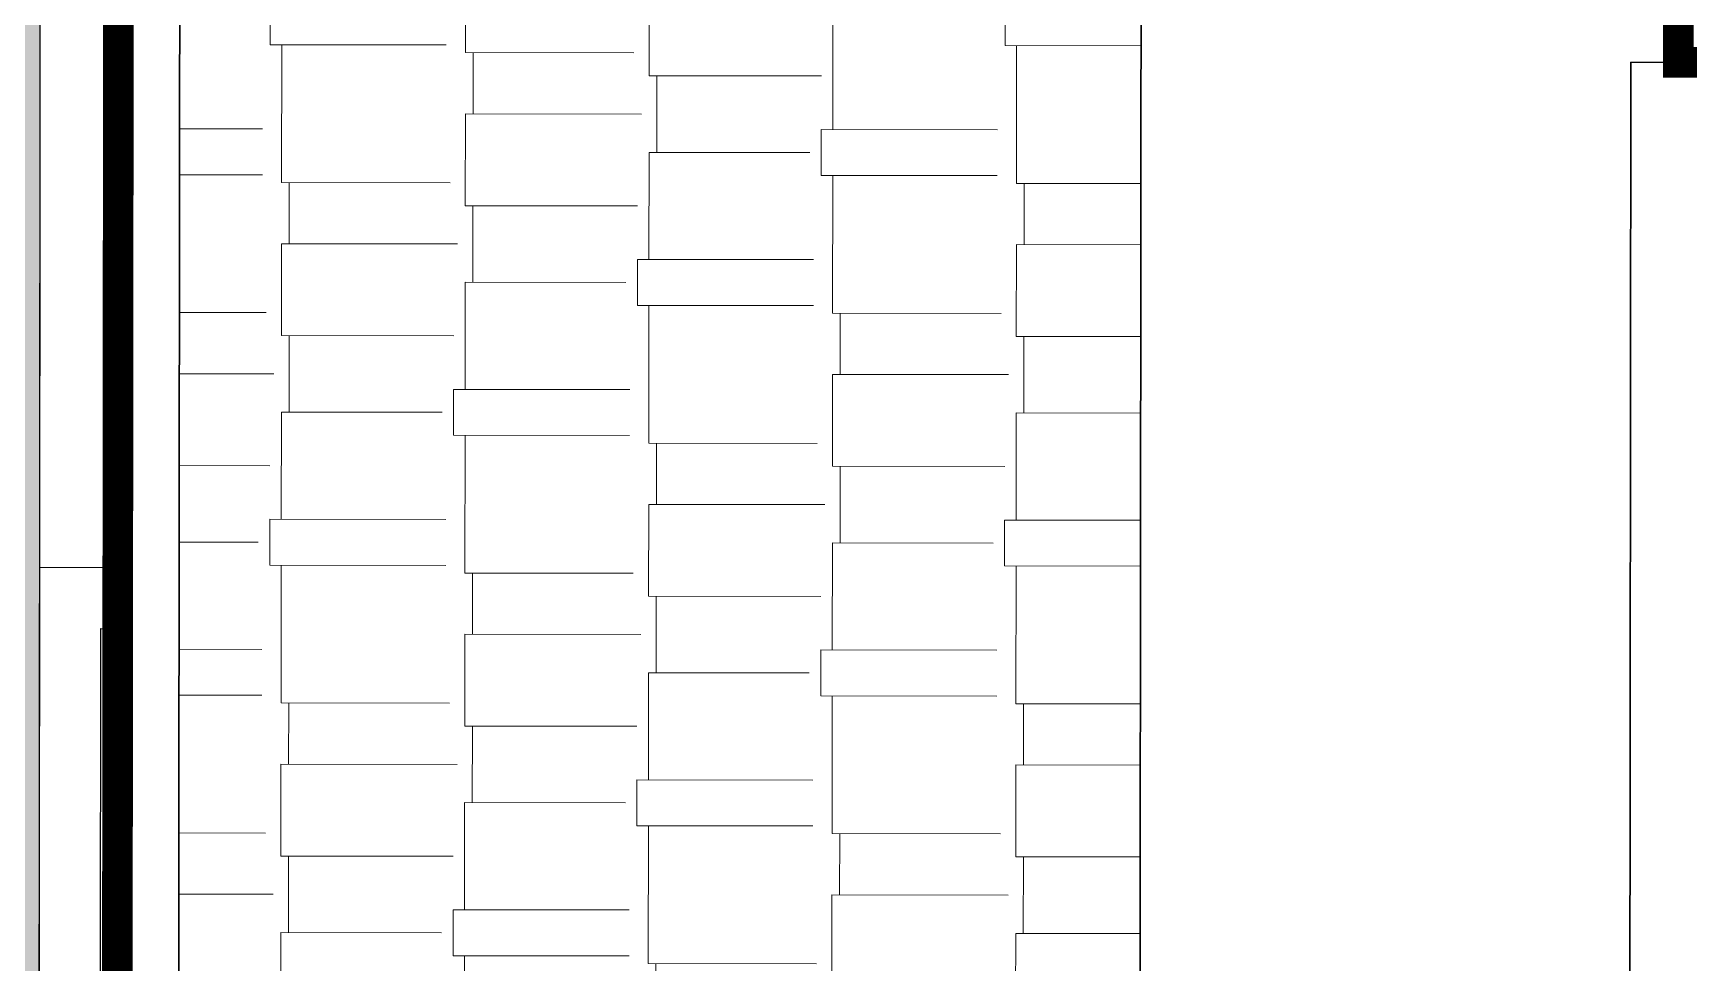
# Model space of a CAD drawing. Header units: millimetres. Extents: x -1030105 to 906887, y -616134 to 1220667.
# Drawn here: x -594371 to -588963, y -458321 to -455284 of the extents above; entities that cross this region are included whole.
import ezdxf

# ---------------------------------------------------------------- set-up
doc = ezdxf.new("R2010")
doc.units = ezdxf.units.MM
doc.header["$MEASUREMENT"] = 0
doc.linetypes.add('HIDDEN', pattern=[9.525, 6.35, -3.175])
doc.layers.get('Defpoints').update_dxf_attribs({"color": 1})
doc.layers.add('+ toa do mong', color=7, linetype='Continuous', true_color=0xfa1a05)
for name, color, linetype, lineweight in [('240930  KHU B- TMB gời inno$0$1. I-FURN', 252, 'Continuous', 18), ('240930  KHU B- TMB gời inno$0$A-WALL', 1, 'Continuous', 30), ('GFA', 6, 'Continuous', 0), ('HATCH', 8, 'Continuous', 5)]:
    doc.layers.add(name, color=color, linetype=linetype, lineweight=lineweight)
doc.layers.add('240930  KHU B- TMB gời inno$0$DA-FLOR-OTLN', color=9, linetype='Continuous')
doc.layers.add('240930  KHU B- TMB gời inno$0$DA-WALL-LOW', color=1, linetype='Continuous')
doc.layers.add('TMB-KHU B-XREF$0$GRASS', color=95, linetype='Continuous', lineweight=0, transparency=0.6)

# ---------------------------------------------------------------- blocks, each defined once
blk = doc.blocks.new('240930  KHU B- TMB gời inno$0$sdfdfedfre r')
at = {"layer": 'Defpoints', "color": 252, "elevation": 0}
blk.add_lwpolyline([(20000.0741, -1680.868), (20000.0741, -1679.9672), (19998.0741, -1679.9672), (19998.0741, -1680.868)], close=True, dxfattribs=at)
at = {"color": 252}
blk.add_wipeout([(19993.0741, -1639.2517), (20007.3321, -1639.2517), (20007.3321, -1644.7517), (20005.2741, -1644.7517), (20005.2741, -1658.868), (20006.4741, -1658.868), (20006.4741, -1666.468), (20005.2741, -1666.4681), (20005.2741, -1684.2681), (20005.4741, -1684.2681), (20005.4741, -1687.018), (20000.3741, -1687.018), (20000.3741, -1684.268), (20000.2739, -1684.268), (20000.2739, -1686.768), (20000.0741, -1686.768), (20000.0741, -1680.8676), (19998.0741, -1680.8676), (19998.0741, -1681.3991), (19998.5741, -1681.3991), (19998.5741, -1681.8991), (19995.5741, -1681.8991), (19995.5741, -1682.168), (19992.7741, -1682.168), (19992.774, -1679.9673), (19992.5743, -1679.9673), (19992.5741, -1658.868), (19993.0741, -1658.868)], dxfattribs=at).dxf.layer = '240930  KHU B- TMB gời inno$0$A-WALL'
at = {"layer": '240930  KHU B- TMB gời inno$0$1. I-FURN'}
for points in [[(20004.4741, -1681.768), (20005.2741, -1681.768), (20005.2741, -1676.568), (20004.4741, -1676.568), (20004.4741, -1680.368)], [(20005.2741, -1681.768), (20000.0741, -1681.768), (20000.0741, -1681.268)]]:
    blk.add_lwpolyline(points, dxfattribs=at)
blk.add_lwpolyline([(20005.2741, -1681.768), (20005.2741, -1684.268), (20000.1741, -1684.268), (20000.1741, -1681.768)], close=True, dxfattribs=at)
at = {"layer": '240930  KHU B- TMB gời inno$0$DA-FLOR-OTLN'}
blk.add_line((20000.376, -1681.568), (20000.376, -1679.9672), dxfattribs=at)
for points in [[(20004.3741, -1676.568), (20005.2741, -1676.568), (20005.2741, -1681.768), (20004.3741, -1681.768)], [(20004.5741, -1676.768), (20005.0741, -1676.768), (20005.0741, -1681.568), (20000.376, -1681.568)]]:
    blk.add_lwpolyline(points, dxfattribs=at)
at = {"layer": '240930  KHU B- TMB gời inno$0$DA-WALL-LOW', "color": 252}
for points in [[(20002.0239, -1659.8678), (20002.0239, -1658.868), (20006.4741, -1658.868), (20006.4741, -1666.468), (20005.2741, -1666.468), (20005.2741, -1684.268), (20000.1741, -1684.268), (20000.1741, -1681.768), (20000.0741, -1681.768), (20000.0741, -1679.9672)], [(20000.1741, -1681.768), (20000.1741, -1681.768), (20000.0741, -1681.768), (20000.0741, -1681.818), (20000.1741, -1681.818)], [(20000.1741, -1681.918), (20000.0741, -1681.918), (20000.0741, -1681.968), (20000.1741, -1681.968)], [(20000.1741, -1682.068), (20000.0741, -1682.068), (20000.0741, -1682.118), (20000.1741, -1682.118)], [(20000.1741, -1682.218), (20000.0741, -1682.218), (20000.0741, -1682.268), (20000.1741, -1682.268)], [(20000.1741, -1682.368), (20000.0741, -1682.368), (20000.0741, -1682.418), (20000.1741, -1682.418)], [(20000.1741, -1682.518), (20000.0741, -1682.518), (20000.0741, -1682.568), (20000.1741, -1682.568)], [(20000.1741, -1682.668), (20000.0741, -1682.668), (20000.0741, -1682.718), (20000.1741, -1682.718)], [(20000.1741, -1682.818), (20000.0741, -1682.818), (20000.0741, -1682.868), (20000.1741, -1682.868)], [(20000.1741, -1682.968), (20000.0741, -1682.968), (20000.0741, -1683.018), (20000.1741, -1683.018)], [(20000.1741, -1683.118), (20000.0741, -1683.118), (20000.0741, -1683.168), (20000.1741, -1683.168)], [(20000.1741, -1683.268), (20000.0741, -1683.268), (20000.0741, -1683.318), (20000.1741, -1683.318)], [(20000.1741, -1683.418), (20000.0741, -1683.418), (20000.0741, -1683.468), (20000.1741, -1683.468)]]:
    blk.add_lwpolyline(points, dxfattribs=at)
at = {"color": 2}
blk.add_wipeout([(19992.5742, -1683.423), (19996.2692, -1683.423), (19996.2692, -1685.023), (19999.9242, -1685.023), (19999.9242, -1685.168), (20000.2692, -1685.168), (20000.2692, -1686.873), (20004.6742, -1686.873), (20004.6742, -1685.168), (20005.0192, -1685.168), (20005.0192, -1669.923), (20006.4242, -1669.923), (20006.4242, -1662.113), (20000.2692, -1662.113), (20000.2692, -1664.468), (19999.1792, -1664.468), (19999.1792, -1663.313), (19992.5742, -1663.313)], dxfattribs=at).dxf.layer = 'Defpoints'
blk.add_wipeout([(20004.6742, -1686.873), (20004.6742, -1685.168), (20005.0192, -1685.168), (20005.0192, -1669.923), (20006.4242, -1669.923), (20006.4242, -1662.113), (20000.2692, -1662.113), (20000.2692, -1664.468), (19999.1792, -1664.468), (19999.1792, -1663.313), (19992.5742, -1663.313), (19992.5742, -1683.423), (19996.2692, -1683.423), (19996.2692, -1685.023), (19999.9242, -1685.023), (19999.9242, -1685.168), (20000.2692, -1685.168), (20000.2692, -1686.873)], dxfattribs=at).dxf.layer = 'HATCH'
at = {"layer": 'GFA', "true_color": 0xb75434}
h = blk.add_hatch(dxfattribs=at)
h.set_pattern_fill('AR-RSHKE', color=15, scale=0.05, angle=90)
h.set_pattern_definition([(90, (-36.3218, 7.37444), (-0.6, 1.275), [0.3, -0.25, 0.35, -0.15, 0.45, -0.2]), (90, (-36.3468, 7.67444), (-0.6, 1.275), [0.25, -0.95, 0.2, -0.3]), (90, (-36.2843, 8.27444), (-0.6, 1.275), [0.15, -1.55]), (180, (-36.3218, 7.37444), (-0.6, -0.425), [0.575, -1.825]), (180, (-36.3218, 7.67444), (-0.6, -0.425), [0.5625, -1.8375]), (180, (-36.3218, 7.92444), (-0.6, -0.425), [0.525, -1.875]), (180, (-36.2843, 8.27444), (-0.6, -0.425), [0.575, -1.825]), (180, (-36.2843, 8.42444), (-0.6, -0.425), [0.575, -1.825]), (180, (-36.3218, 8.87444), (-0.6, -0.425), [0.55, -1.85])])
h.paths.add_polyline_path([(20001.6792, -1684.968), (20004.8192, -1684.968), (20004.8192, -1664.668), (19992.7742, -1664.668), (19992.7742, -1673.113), (19993.4842, -1673.113), (19993.4842, -1669.828), (19997.6642, -1669.828), (19997.6642, -1673.113), (20001.6792, -1673.113)])
at = {"layer": '+ toa do mong', "linetype": 'HIDDEN', "ltscale": 100, "const_width": 0.1}
blk.add_lwpolyline([(19999.9242, -1685.023), (19999.9242, -1685.168), (20005.0192, -1685.168), (20005.0192, -1664.468), (19992.5742, -1664.468), (19992.5742, -1681.823), (19997.8692, -1681.823), (19997.8692, -1683.423), (19999.9242, -1683.423), (19999.9242, -1685.168)], dxfattribs=at)
at = {"color": 7}
for points in [[(20000.2692, -1685.023), (20000.2692, -1685.168), (20005.0192, -1685.168), (20005.0192, -1664.468), (19992.5742, -1664.468), (19992.5742, -1673.113)], [(20001.6792, -1684.968), (20004.8192, -1684.968), (20004.8192, -1664.668), (19992.7742, -1664.668), (19992.7742, -1673.113)]]:
    blk.add_lwpolyline(points, dxfattribs=at)
blk.add_lwpolyline([(20001.6792, -1673.113), (20001.6792, -1685.023), (19996.2692, -1685.023), (19996.2692, -1683.423), (19992.5742, -1683.423), (19992.5742, -1673.113)], close=True, dxfattribs=at)
at = {"color": 252}
blk.add_lwpolyline([(20000.0792, -1674.713), (20000.0792, -1683.423), (19997.8692, -1683.423), (19997.8692, -1681.823), (19992.5742, -1681.823), (19992.5742, -1674.713)], close=True, dxfattribs=at)
blk = doc.blocks.new('240930  KHU B- TMB gời inno$0$A$C2E32106B')
at = {"layer": '240930  KHU B- TMB gời inno$0$A-WALL', "color": 0, "xscale": 999.9999999999969, "yscale": 999.9999999999969, "zscale": 999.9999999999969, "rotation": 90}
blk.add_blockref('240930  KHU B- TMB gời inno$0$sdfdfedfre r', (-1683501.7, -20009071.7), dxfattribs=at)
blk = doc.blocks.new('240930  KHU B- TMB gời inno$0$A$C55f665a7')
at = {"xscale": 0.001000000000000002, "yscale": 0.001000000000000002, "zscale": 0.001000000000000002, "rotation": 90}
blk.add_blockref('240930  KHU B- TMB gời inno$0$A$C2E32106B', (419.3139, -90.949, 96.7712), dxfattribs=at)

msp = doc.modelspace()

# ---------------------------------------------------------------- hatches: boundary and pattern name
at = {"layer": 'TMB-KHU B-XREF$0$GRASS', "true_color": 0x3d6827}
h = msp.add_hatch(dxfattribs=at)
h.set_pattern_fill('CROSS', color=79, scale=2000, angle=-0.060506)
h.set_pattern_definition([(359.939493816, (-1186721561.66, -431575606.1), (500.52773717, 499.47170523), [250, -750]), (89.939493816, (-1186721436.8, -431575731.24), (-499.47170523, 500.52773717), [250, -750])])
h.paths.add_polyline_path([(-532195.447, -504328.015), (-532160.438, -449322.924), (-565163.916, -449301.919), (-565166.564, -451809.425), (-598159.414, -451774.583), (-598156.774, -449274.584), (-631159.133, -449239.733), (-631161.773, -451739.731), (-664164.132, -451704.88), (-664161.492, -449204.881), (-697163.851, -449170.03), (-697166.491, -451670.028), (-730182.461, -451635.162), (-730237.884, -504117.412)])

# ---------------------------------------------------------------- next in the draw order: block references
at = {"extrusion": (2.64092e-09, -1.16997e-09, 1), "xscale": 1000, "yscale": 1000, "zscale": 1000, "rotation": 359.939493815354}
msp.add_blockref('240930  KHU B- TMB gời inno$0$A$C55f665a7', (-1017362.464, -363899.137, 200.73), dxfattribs=at)

doc.saveas('drawing.dxf')
